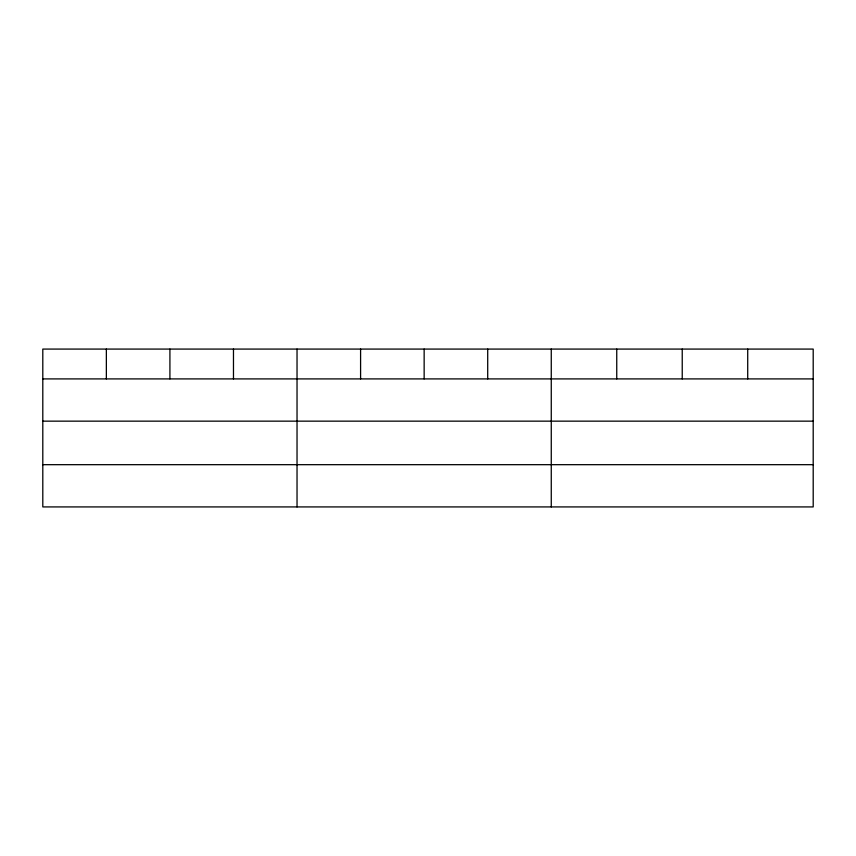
<?xml version="1.0" encoding="UTF-8"?>
<svg xmlns="http://www.w3.org/2000/svg" width="856" height="856" viewBox="0 0 856 856"><rect width="100%" height="100%" fill="white"/><g stroke="black" fill="none" stroke-linecap="round" stroke-linejoin="round"><path stroke-width="1.28" d="M813.2 421.152L813.2 349.077L42.8 349.077L42.8 506.923L813.2 506.923L813.2 421.152L42.8 421.152M42.8 378.908L813.2 378.908M42.8 464.68L813.2 464.68M747.716 349.077L747.716 378.908M682.232 349.077L682.232 378.908M616.748 349.077L616.748 378.908M551.264 349.077L551.264 506.923M487.706 349.077L487.706 378.908M424.148 349.077L424.148 378.908M360.59 349.077L360.59 378.908M297.032 349.077L297.032 506.923M233.474 349.077L233.474 378.908M169.916 349.077L169.916 378.908M106.358 349.077L106.358 378.908"/></g></svg>
